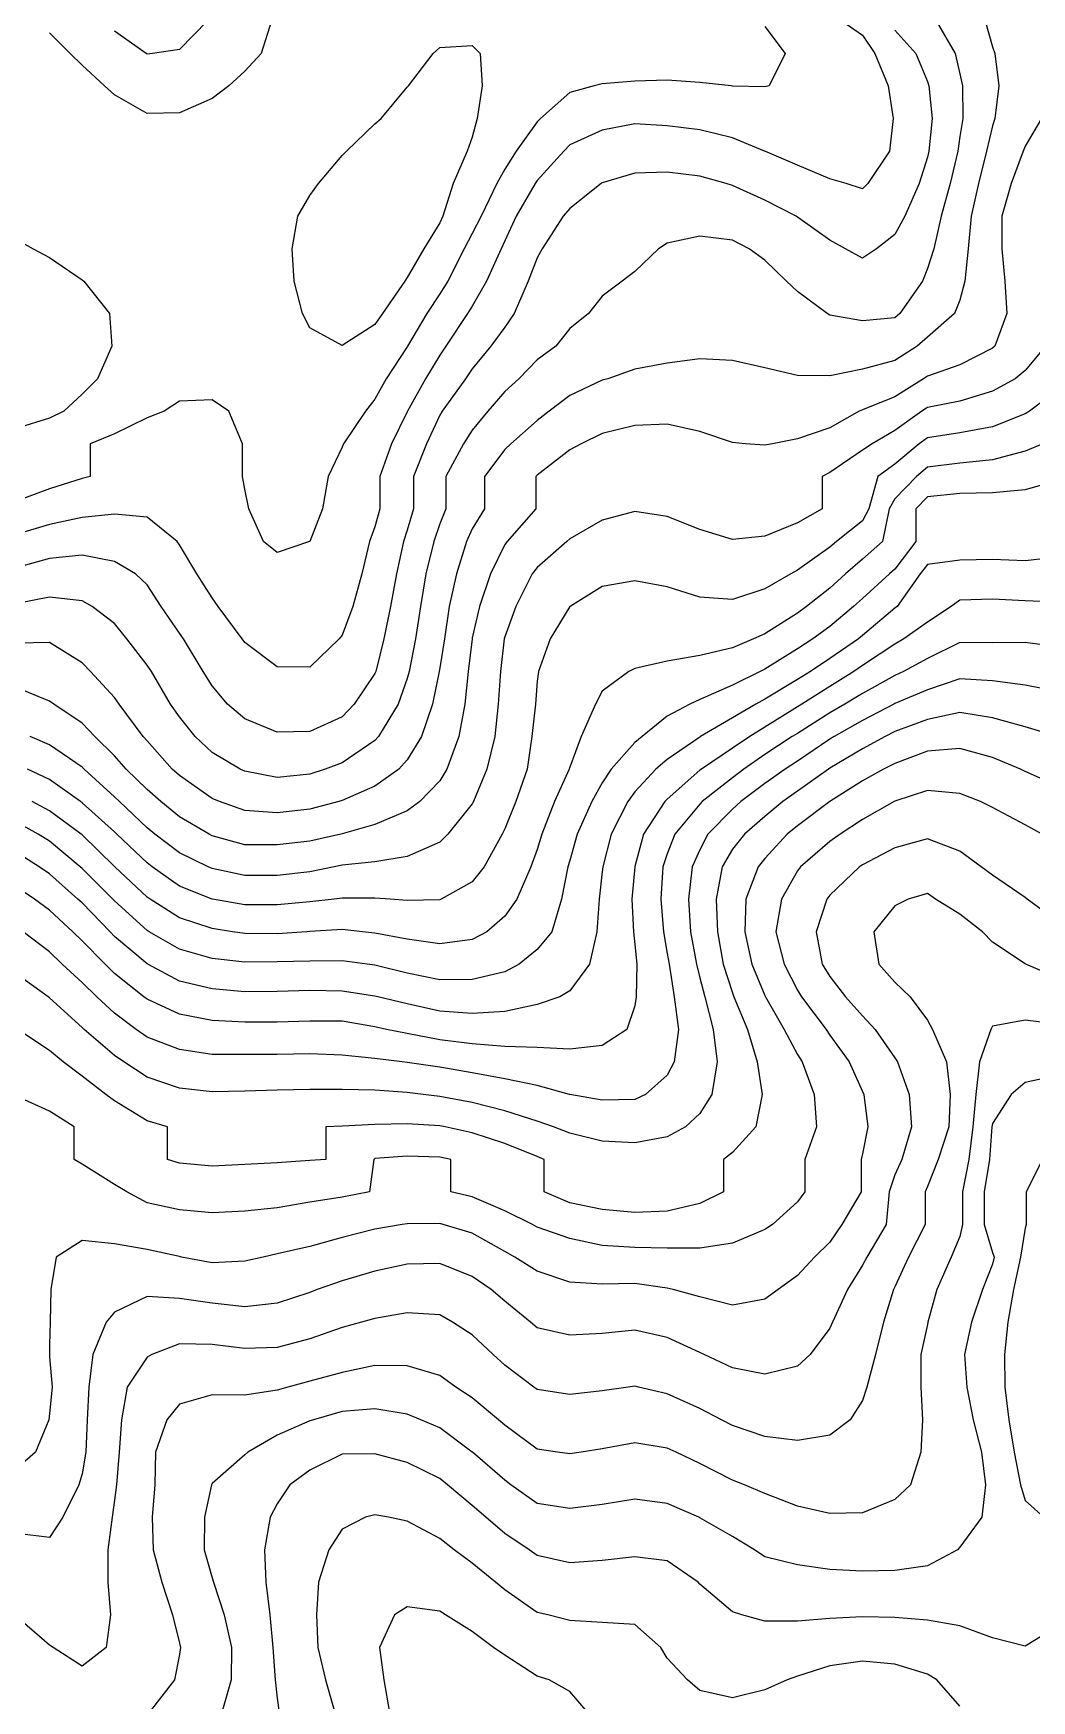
# Model space of a CAD drawing. Header units: inches. Extents: x 450896 to 463247, y 7386701 to 7399440.
# Drawn here: x 453169 to 454068, y 7389588 to 7391089 of the extents above; entities that cross this region are included whole.
import ezdxf

# ---------------------------------------------------------------- set-up
doc = ezdxf.new("R2010")
doc.units = ezdxf.units.IN
doc.header["$MEASUREMENT"] = 0

msp = doc.modelspace()

# ---------------------------------------------------------------- linework, layer by layer
for points, elevation in [([(453897.1, 7391099.8), (453915.7, 7391087), (453927, 7391070.6), (453938.8, 7391041.3), (453943.5, 7391012), (453940, 7390982.7), (453920.6, 7390953.4), (453915.7, 7390948.8), (453901.1, 7390953.4), (453886.4, 7390957.7), (453857.2, 7390970), (453827.9, 7390982.6), (453827.6, 7390982.7), (453798.6, 7390994.7), (453769.3, 7391001.7), (453740, 7391005.5), (453710.7, 7391007.2), (453681.4, 7391001.4), (453652.2, 7390988.2), (453646.9, 7390982.7), (453622.9, 7390956.1), (453621.1, 7390953.4), (453603.8, 7390924.1), (453593.6, 7390901.9), (453590.3, 7390894.8), (453577.1, 7390865.6), (453564.3, 7390843), (453560.1, 7390836.3), (453540.6, 7390807), (453535, 7390798.9), (453522.1, 7390777.7), (453505.9, 7390748.4), (453505.7, 7390748), (453491.4, 7390719.1), (453480.9, 7390689.8), (453480.9, 7390660.5), (453476.4, 7390644.5), (453471.8, 7390631.3), (453464.8, 7390602), (453456.6, 7390572.7), (453447.1, 7390546.9), (453444.4, 7390543.4), (453417.9, 7390518.1), (453388.6, 7390518.2), (453359.3, 7390540.2), (453356.9, 7390543.4), (453335.4, 7390572.7), (453330, 7390580.4), (453316.3, 7390602), (453300.7, 7390628.2), (453298.5, 7390631.3), (453271.4, 7390653.1), (453242.1, 7390655.9), (453212.8, 7390652.9), (453183.6, 7390646.6), (453154.3, 7390637.9)], 700), ([(453982.1, 7391099.8), (453999.4, 7391070.6), (454003.6, 7391052.1), (454005.8, 7391041.3), (454006.2, 7391012), (454003.6, 7390995.8), (454001.7, 7390982.7), (453994.8, 7390953.4), (453986.8, 7390924.1), (453980, 7390894.8), (453974.3, 7390876.9), (453969.9, 7390865.6), (453949.4, 7390836.3), (453945, 7390832.4), (453915.7, 7390829.7), (453886.4, 7390835), (453884.1, 7390836.3), (453857.2, 7390856.1), (453847.4, 7390865.6), (453827.9, 7390884.6), (453813.8, 7390894.8), (453798.6, 7390902.6), (453769.3, 7390906), (453740, 7390899.9), (453732.2, 7390894.8), (453710.7, 7390874.3), (453699.2, 7390865.6), (453681.4, 7390852.1), (453668.9, 7390836.3), (453652.2, 7390822.8), (453639.5, 7390807), (453622.9, 7390794.7), (453606.2, 7390777.7), (453593.6, 7390766.3), (453578.2, 7390748.4), (453564.3, 7390731.5), (453556.5, 7390719.1), (453540.6, 7390689.8), (453540.6, 7390660.5), (453535, 7390647.1), (453529.6, 7390631.3), (453522.5, 7390602), (453517.7, 7390572.7), (453513.2, 7390543.4), (453507.5, 7390514.1), (453505.7, 7390507.7), (453497.6, 7390484.8), (453479.8, 7390455.5), (453476.4, 7390452), (453447.1, 7390431.9), (453431.7, 7390426.2), (453417.9, 7390421.7), (453388.6, 7390418.7), (453359.3, 7390424.3), (453355.1, 7390426.2), (453330, 7390441.2), (453314.6, 7390455.5), (453300.7, 7390473.2), (453292.5, 7390484.8), (453275.3, 7390514.1), (453271.4, 7390519.8), (453253.2, 7390543.4), (453242.1, 7390557.2), (453222, 7390572.7), (453212.8, 7390577.6), (453183.6, 7390581.1), (453154.3, 7390575.3)], 660), ([(454026.2, 7391099.8), (454032.9, 7391076.5), (454035, 7391070.6), (454038.5, 7391041.3), (454035.1, 7391012), (454032.9, 7391005.4), (454027.6, 7390982.7), (454020.4, 7390953.4), (454013.6, 7390924.1), (454010.9, 7390894.8), (454008.1, 7390865.6), (454003.6, 7390848.4), (453998.7, 7390836.3), (453974.3, 7390815), (453965.1, 7390807), (453945, 7390794.1), (453915.7, 7390786.2), (453886.4, 7390780.2), (453857.2, 7390780.7), (453827.9, 7390787.4), (453798.6, 7390794.1), (453769.3, 7390795.5), (453740, 7390791.7), (453710.7, 7390786.3), (453686.4, 7390777.7), (453681.4, 7390776.3), (453652.2, 7390762.7), (453633.5, 7390748.4), (453622.9, 7390740.1), (453599.1, 7390719.1), (453593.6, 7390713.9), (453575.4, 7390689.8), (453575.4, 7390660.5), (453564.3, 7390642.6), (453559, 7390631.3), (453550, 7390602), (453543.4, 7390572.7), (453539.2, 7390543.4), (453535, 7390517.5), (453534.4, 7390514.1), (453528.5, 7390484.8), (453518.5, 7390455.5), (453505.7, 7390434.5), (453498.1, 7390426.2), (453476.4, 7390410.8), (453447.1, 7390397.9), (453444.1, 7390397), (453417.9, 7390390.2), (453388.6, 7390387), (453359.3, 7390389), (453336.6, 7390397), (453330, 7390399.8), (453300.7, 7390420.4), (453294, 7390426.2), (453271.4, 7390451.6), (453268, 7390455.5), (453246.3, 7390484.8), (453242.1, 7390490.8), (453220.5, 7390514.1), (453212.8, 7390521.9), (453183.6, 7390540.1), (453154.3, 7390539.6)], 640), ([(453827.9, 7391094.9), (453846.2, 7391070.6), (453831.6, 7391041.3), (453827.9, 7391040.6), (453798.6, 7391041.1), (453797.4, 7391041.3), (453769.3, 7391044.4), (453740, 7391046.5), (453710.7, 7391045.7), (453681.4, 7391043.2), (453674, 7391041.3), (453652.2, 7391035.5), (453625.8, 7391012), (453622.9, 7391008.9), (453603.8, 7390982.7), (453593.6, 7390966.4), (453586.4, 7390953.4), (453572.4, 7390924.1), (453564.3, 7390908.6), (453556.9, 7390894.8), (453542.2, 7390865.6), (453535, 7390854.2), (453523.5, 7390836.3), (453506.1, 7390807), (453505.7, 7390806.3), (453486.6, 7390777.7), (453476.4, 7390759.3), (453468, 7390748.4), (453448.3, 7390719.1), (453447.1, 7390716.1), (453434.5, 7390689.8), (453429.3, 7390660.5), (453417.9, 7390631.3), (453417.8, 7390631.3), (453388.6, 7390621.4), (453376.3, 7390631.3), (453363.1, 7390660.5), (453359.3, 7390678.3), (453357.2, 7390689.8), (453357.2, 7390719.1), (453345, 7390748.4), (453330, 7390758.7), (453300.7, 7390757.4), (453286.7, 7390748.4), (453271.4, 7390742.5), (453242.1, 7390728), (453220.1, 7390719.1), (453220.1, 7390689.8), (453212.8, 7390687.8), (453183.6, 7390678.5), (453154.3, 7390667.9)], 720), ([(453383.6, 7391099.8), (453374, 7391070.6), (453359.3, 7391054.7), (453345, 7391041.3), (453330, 7391030), (453300.7, 7391017), (453271.4, 7391016.4), (453242.1, 7391033.3), (453233.1, 7391041.3), (453212.8, 7391060.1), (453202.1, 7391070.6), (453183.6, 7391089.2)], 740), ([(453325.7, 7391099.8), (453300.7, 7391074.2), (453276.4, 7391070.6)], 760), ([(453945, 7391091.4), (453963.9, 7391070.6), (453974.3, 7391045.4), (453975.6, 7391041.3), (453978.6, 7391012), (453975.6, 7390982.7), (453974.3, 7390977.3), (453966.8, 7390953.4), (453954, 7390924.1), (453945, 7390907.5), (453928.3, 7390894.8), (453915.7, 7390886.3), (453900.4, 7390894.8), (453886.4, 7390902.6), (453857.2, 7390923.3), (453856, 7390924.1), (453827.9, 7390938.6), (453798.6, 7390951.7), (453793, 7390953.4), (453769.3, 7390960.2), (453740, 7390963.6), (453710.7, 7390962.7), (453681.4, 7390954), (453680.5, 7390953.4), (453652.2, 7390931.1), (453646.1, 7390924.1), (453627.4, 7390894.8), (453622.9, 7390886.5), (453614.7, 7390865.6), (453602, 7390836.3), (453593.6, 7390824.2), (453581, 7390807), (453564.3, 7390786.6), (453558.1, 7390777.7), (453537.1, 7390748.4), (453535, 7390745), (453523, 7390719.1), (453511.4, 7390689.8), (453511.4, 7390660.5), (453505.7, 7390641.5), (453502.5, 7390631.3), (453496.1, 7390602), (453490.7, 7390572.7), (453484.7, 7390543.4), (453477.3, 7390514.1), (453476.4, 7390512.2), (453457.9, 7390484.8), (453447.1, 7390473.4), (453417.9, 7390460.2), (453388.6, 7390459.5), (453359.3, 7390471.4), (453343.8, 7390484.8), (453330, 7390501.3), (453321.8, 7390514.1), (453304.1, 7390543.4), (453300.7, 7390548.6), (453284, 7390572.7), (453271.4, 7390592.1), (453261, 7390602), (453242.1, 7390613.1), (453212.8, 7390619), (453183.6, 7390615.9), (453154.3, 7390607.8)], 680), ([(453276.4, 7391070.6), (453271.4, 7391070), (453270.5, 7391070.6), (453242.1, 7391090.7)], 760), ([(453483.4, 7390836.3), (453476.4, 7390826.6), (453447.1, 7390807.5), (453417.9, 7390823.5), (453411.4, 7390836.3), (453403.8, 7390865.6), (453402.1, 7390894.8), (453407.1, 7390924.1), (453417.9, 7390942.6), (453425.9, 7390953.4), (453447.1, 7390978.8), (453451.1, 7390982.7), (453476.4, 7391007.2), (453482.3, 7391012), (453505.7, 7391040.2), (453506.8, 7391041.3), (453529.1, 7391070.6), (453535, 7391076), (453564.3, 7391077.7), (453571.3, 7391070.6), (453573.3, 7391041.3), (453568.7, 7391012), (453564.3, 7390995.1), (453559.7, 7390982.7), (453547, 7390953.4), (453537.8, 7390924.1), (453535, 7390918.1), (453520.8, 7390894.8), (453505.7, 7390868.8), (453503.6, 7390865.6), (453483.4, 7390836.3)], 740), ([(454077.1, 7391012), (454062.2, 7390987.1), (454060.6, 7390982.7), (454049.7, 7390953.4), (454041.3, 7390924.1), (454041.4, 7390894.8), (454044.1, 7390865.6), (454045.7, 7390836.3), (454035, 7390807), (454032.9, 7390805.1), (454003.6, 7390790.2), (453974.3, 7390780.1), (453970.7, 7390777.7), (453945, 7390761.5), (453915.7, 7390749.8), (453912.7, 7390748.4), (453886.4, 7390733.5), (453857.2, 7390723.5), (453834.6, 7390719.1), (453827.9, 7390717.8), (453810.1, 7390719.1), (453798.6, 7390720.4), (453769.3, 7390730.1), (453740, 7390736.7), (453710.7, 7390735.6), (453681.4, 7390728.5), (453662.4, 7390719.1), (453652.2, 7390713.8), (453622.9, 7390691), (453621.6, 7390689.8), (453621.6, 7390660.5), (453595.6, 7390631.3), (453593.6, 7390628.5), (453580.7, 7390602), (453570.8, 7390572.7), (453564.3, 7390544.3), (453564.1, 7390543.4), (453560.6, 7390514.1), (453557.6, 7390484.8), (453552.3, 7390455.5), (453541.5, 7390426.2), (453535, 7390415.8), (453517.1, 7390397), (453505.7, 7390388.6), (453476.4, 7390376.3), (453447.1, 7390368), (453446, 7390367.7), (453417.9, 7390361.4), (453388.6, 7390358), (453359.3, 7390358.2), (453330, 7390366.3), (453327.3, 7390367.7), (453300.7, 7390383.3), (453283.9, 7390397), (453271.4, 7390407.9), (453252.6, 7390426.2), (453242.1, 7390438.3), (453224.2, 7390455.5), (453212.8, 7390467.5), (453187.3, 7390484.8), (453183.6, 7390487.4), (453154.3, 7390499.5)], 620), ([(453154.3, 7390902.7), (453168.9, 7390894.8), (453183.6, 7390886.8), (453212.8, 7390866.7), (453214.3, 7390865.6), (453237.6, 7390836.3), (453239.6, 7390807), (453226.7, 7390777.7), (453212.8, 7390763.8), (453196.4, 7390748.4), (453183.6, 7390742.2), (453154.3, 7390733.2)], 740), ([(454080.6, 7390807), (454062.2, 7390785.2), (454053.2, 7390777.7), (454032.9, 7390766.4), (454003.6, 7390757.5), (453974.3, 7390751.7), (453969.3, 7390748.4), (453945, 7390731.1), (453924.4, 7390719.1), (453915.7, 7390713.3), (453886.4, 7390693.3), (453879.5, 7390689.8), (453879.5, 7390660.5), (453857.2, 7390648), (453827.9, 7390635.9), (453798.6, 7390633), (453769.3, 7390642.1), (453740, 7390653.7), (453710.7, 7390658.3), (453681.4, 7390650.4), (453652.2, 7390633.5), (453649.5, 7390631.3), (453622.9, 7390607.8), (453618.4, 7390602), (453603.4, 7390572.7), (453593.6, 7390545.4), (453593, 7390543.4), (453589.6, 7390514.1), (453587.5, 7390484.8), (453584.7, 7390455.5), (453577.5, 7390426.2), (453565.4, 7390397), (453564.3, 7390394.9), (453542.4, 7390367.7), (453535, 7390360.6), (453505.7, 7390347.6), (453476.4, 7390342.8), (453447.1, 7390339.9), (453440, 7390338.4), (453417.9, 7390333.8), (453388.6, 7390330.5), (453359.3, 7390330.3), (453330, 7390336.8), (453326.3, 7390338.4), (453300.7, 7390350.8), (453278.5, 7390367.7), (453271.4, 7390373.5), (453246.6, 7390397), (453242.1, 7390401.3), (453214.6, 7390426.2), (453212.8, 7390427.9), (453183.6, 7390448), (453166.2, 7390455.5)], 600), ([(454091.5, 7390767.3), (454066.3, 7390748.4), (454062.2, 7390746), (454032.9, 7390734.4), (454003.6, 7390729), (453974.3, 7390724.5), (453967, 7390719.1), (453945, 7390700.8), (453929.5, 7390689.8), (453921.5, 7390660.5), (453915.7, 7390649.8), (453892.3, 7390631.3), (453886.4, 7390626.2), (453857.2, 7390605.3), (453851.2, 7390602), (453827.9, 7390588.4), (453798.6, 7390579), (453769.3, 7390580.9), (453740, 7390590.2), (453710.7, 7390595.6), (453681.4, 7390590.6), (453652.4, 7390572.7), (453652.2, 7390572.5), (453634.5, 7390543.4), (453623.9, 7390514.1), (453622.9, 7390505.4), (453621.2, 7390484.8), (453618.1, 7390455.5), (453613.8, 7390426.2), (453603.5, 7390397), (453593.6, 7390372.4), (453591.3, 7390367.7), (453575.1, 7390338.4), (453564.3, 7390324.6), (453536.3, 7390309.1), (453535, 7390308.6), (453505.7, 7390307.9), (453490.4, 7390309.1), (453476.4, 7390310.1), (453447.1, 7390310), (453440, 7390309.1), (453417.9, 7390306.6), (453388.6, 7390304), (453359.3, 7390304), (453330.3, 7390309.1), (453330, 7390309.1), (453300.7, 7390320.9), (453275.9, 7390338.4), (453271.4, 7390341.8), (453244.2, 7390367.7), (453242.1, 7390369.7), (453212.8, 7390395.9), (453211.4, 7390397), (453183.6, 7390417), (453163.6, 7390426.2)], 580), ([(454078.2, 7390719.1), (454062.2, 7390712.4), (454032.9, 7390704.7), (454003.6, 7390701.8), (453974.3, 7390698.1), (453964.6, 7390689.8), (453945, 7390669.5), (453939.8, 7390660.5), (453933.8, 7390631.3), (453915.7, 7390615.4), (453900.5, 7390602), (453886.4, 7390589.1), (453865.3, 7390572.7), (453857.2, 7390566.7), (453827.9, 7390548), (453817.6, 7390543.4), (453798.6, 7390535.4), (453769.3, 7390528.6), (453740, 7390523.5), (453710.7, 7390516.9), (453705.4, 7390514.1), (453681.4, 7390496.4), (453675.4, 7390484.8), (453662.5, 7390455.5), (453652.2, 7390428), (453651.7, 7390426.2), (453638.4, 7390397), (453627.1, 7390367.7), (453622.9, 7390353.9), (453617.1, 7390338.4), (453604.4, 7390309.1), (453593.6, 7390293.8), (453577.3, 7390279.8), (453564.3, 7390272.8), (453535, 7390268.8), (453505.7, 7390273), (453476.4, 7390278.5), (453465.5, 7390279.8), (453447.1, 7390281.9), (453417.9, 7390280), (453415.4, 7390279.8), (453388.6, 7390278), (453359.3, 7390278.1), (453348.2, 7390279.8), (453330, 7390282.7), (453300.7, 7390292.3), (453274.2, 7390309.1), (453271.4, 7390311), (453242.4, 7390338.4), (453242.1, 7390338.6), (453212.8, 7390367), (453212, 7390367.7), (453183.6, 7390388.6), (453167.9, 7390397)], 560), ([(454091.5, 7390686), (454062.2, 7390677.8), (454032.9, 7390675), (454003.6, 7390674.3), (453974.3, 7390671.3), (453963.8, 7390660.5), (453963.8, 7390631.3), (453945, 7390606.4), (453940, 7390602), (453915.7, 7390579.9), (453907.8, 7390572.7), (453886.4, 7390554.7), (453871.1, 7390543.4), (453857.2, 7390534.5), (453827.9, 7390516.2), (453823.7, 7390514.1), (453798.6, 7390501.7), (453769.3, 7390488.9), (453760.4, 7390484.8), (453740, 7390473.9), (453717.3, 7390455.5), (453710.7, 7390450.1), (453689.5, 7390426.2), (453681.4, 7390414), (453671.9, 7390397), (453658.9, 7390367.7), (453652.2, 7390343.9), (453650.5, 7390338.4), (453644.8, 7390309.1), (453636, 7390279.8), (453622.9, 7390263.7), (453606.5, 7390250.5), (453593.6, 7390243.7), (453564.3, 7390236.7), (453535, 7390236.6), (453505.7, 7390242.6), (453476.4, 7390249.6), (453469.5, 7390250.5), (453447.1, 7390253.6), (453417.9, 7390253.4), (453388.6, 7390252.6), (453359.3, 7390252.3), (453330, 7390255.7), (453300.7, 7390264), (453273.2, 7390279.8), (453271.4, 7390280.9), (453242.1, 7390307.5), (453240.6, 7390309.1), (453212.8, 7390336.8), (453211.1, 7390338.4), (453183.6, 7390361.4), (453173.4, 7390367.7), (453154.3, 7390378.3)], 540), ([(454091.5, 7390617), (454062.2, 7390613.9), (454032.9, 7390614.9), (454003.6, 7390614.5), (453974.3, 7390610.4), (453967.9, 7390602), (453947.1, 7390572.7), (453945, 7390571.2), (453915.7, 7390546.5), (453912.1, 7390543.4), (453886.4, 7390525.7), (453869, 7390514.1), (453857.2, 7390506.9), (453827.9, 7390489.3), (453819.8, 7390484.8), (453798.6, 7390472.4), (453770, 7390455.5), (453769.3, 7390455.1), (453740, 7390434.9), (453729.8, 7390426.2), (453710.7, 7390405.9), (453704.3, 7390397), (453689.3, 7390367.7), (453681.9, 7390338.4), (453681.4, 7390333.8), (453678.6, 7390309.1), (453676.6, 7390279.8), (453670, 7390250.5), (453652.2, 7390226.6), (453643.2, 7390221.2), (453622.9, 7390214.3), (453593.6, 7390208.1), (453564.3, 7390206.2), (453535, 7390208.3), (453505.7, 7390214.8), (453479.2, 7390221.2), (453476.4, 7390221.9), (453447.1, 7390226.3), (453417.9, 7390226.8), (453388.6, 7390226), (453359.3, 7390225.8), (453330, 7390228.3), (453300.7, 7390235.4), (453272, 7390250.5), (453271.4, 7390250.9), (453242.1, 7390275.6), (453238, 7390279.8), (453212.8, 7390305.7), (453209.1, 7390309.1), (453183.6, 7390332), (453174.3, 7390338.4), (453154.3, 7390350.8)], 520), ([(454091.5, 7390576.5), (454062.2, 7390577.7), (454032.9, 7390579.2), (454003.6, 7390578.4), (453995.7, 7390572.7), (453974.3, 7390558.4), (453953.1, 7390543.4), (453945, 7390538.8), (453915.7, 7390519.4), (453908.1, 7390514.1), (453886.4, 7390500.5), (453861.2, 7390484.8), (453857.2, 7390482.3), (453827.9, 7390464), (453814.4, 7390455.5), (453798.6, 7390445), (453770.7, 7390426.2), (453769.3, 7390425.2), (453740, 7390399.3), (453737.7, 7390397), (453718.4, 7390367.7), (453710.7, 7390338.5), (453710.7, 7390338.4), (453708, 7390309.1), (453709.5, 7390279.8), (453710.7, 7390268.3), (453712.4, 7390250.5), (453711.8, 7390221.2), (453710.7, 7390213), (453703.6, 7390191.9), (453681.4, 7390177.4), (453652.2, 7390174), (453622.9, 7390175.7), (453593.6, 7390176.6), (453564.3, 7390178.9), (453535, 7390182.4), (453505.7, 7390188.2), (453487.1, 7390191.9), (453476.4, 7390194.2), (453447.1, 7390199.4), (453417.9, 7390199.3), (453388.6, 7390198.3), (453359.3, 7390198.4), (453330, 7390199.8), (453300.7, 7390205.7), (453271.4, 7390219), (453268.5, 7390221.2), (453242.1, 7390242.2), (453233.6, 7390250.5), (453212.8, 7390271.7), (453204.6, 7390279.8), (453183.6, 7390299.3), (453169.9, 7390309.1), (453154.3, 7390319.7)], 500), ([(454091.5, 7390536.2), (454062.2, 7390540.3), (454032.9, 7390539.9), (454003.6, 7390540.3), (453974.3, 7390525.8), (453952.8, 7390514.1), (453945, 7390510.6), (453915.7, 7390494.4), (453900, 7390484.8), (453886.4, 7390476.9), (453857.2, 7390458.4), (453852.6, 7390455.5), (453827.9, 7390439.3), (453808.9, 7390426.2), (453798.6, 7390418.3), (453771.4, 7390397), (453769.3, 7390394.8), (453746.8, 7390367.7), (453740, 7390350), (453736.1, 7390338.4), (453734.2, 7390309.1), (453736.5, 7390279.8), (453740, 7390260.1), (453741.6, 7390250.5), (453746.1, 7390221.2), (453750.1, 7390191.9), (453746.3, 7390162.7), (453740, 7390150.7), (453720.2, 7390133.4), (453710.7, 7390128.9), (453681.4, 7390128.1), (453652.2, 7390133.3), (453652, 7390133.4), (453622.9, 7390141.3), (453593.6, 7390147.3), (453564.3, 7390152.8), (453535, 7390157.9), (453505.7, 7390162.1), (453501.2, 7390162.7), (453476.4, 7390165.7), (453447.1, 7390168.8), (453417.9, 7390169.8), (453388.6, 7390169.4), (453359.3, 7390169.3), (453330, 7390169.2), (453300.7, 7390173.7), (453271.4, 7390184.9), (453261.5, 7390191.9), (453242.1, 7390206.4), (453226.1, 7390221.2), (453212.8, 7390234), (453195, 7390250.5), (453183.6, 7390261.7), (453159.8, 7390279.8)], 480), ([(454091.5, 7390496.2), (454062.2, 7390501.9), (454032.9, 7390505.8), (454003.6, 7390507.4), (453974.3, 7390497.5), (453945, 7390485.4), (453944, 7390484.8), (453915.7, 7390470.1), (453890.3, 7390455.5), (453886.4, 7390453.2), (453857.2, 7390433.4), (453846.1, 7390426.2), (453827.9, 7390413.3), (453806.3, 7390397), (453798.6, 7390390.2), (453776.6, 7390367.7), (453769.3, 7390353.6), (453762.5, 7390338.4), (453759, 7390309.1), (453760.9, 7390279.8), (453766.3, 7390250.5), (453769.3, 7390238.2), (453773.7, 7390221.2), (453781.4, 7390191.9), (453784.9, 7390162.7), (453780, 7390133.4), (453769.3, 7390116.1), (453756.5, 7390104.1), (453740, 7390095.3), (453710.7, 7390089.7), (453681.4, 7390091.3), (453652.2, 7390098.5), (453637.6, 7390104.1), (453622.9, 7390109.3), (453593.6, 7390118.7), (453564.3, 7390126.1), (453535, 7390131.6), (453520, 7390133.4), (453505.7, 7390135.1), (453476.4, 7390137.1), (453447.1, 7390137.9), (453417.9, 7390137.8), (453388.6, 7390137.1), (453359.3, 7390136.3), (453330, 7390135.7), (453300.7, 7390138.9), (453271.4, 7390148.8), (453250.4, 7390162.7), (453242.1, 7390168.4), (453214.7, 7390191.9), (453212.8, 7390193.6), (453183.6, 7390220.4), (453182.4, 7390221.2), (453154.3, 7390241.4)], 460), ([(454091.5, 7390455.6), (454062.2, 7390464.4), (454032.9, 7390472.5), (454003.6, 7390477.2), (453974.3, 7390470.9), (453945, 7390460), (453936.1, 7390455.5), (453915.7, 7390444.6), (453886.4, 7390427.1), (453885.2, 7390426.2), (453857.2, 7390406.3), (453843.9, 7390397), (453827.9, 7390383.5), (453809.6, 7390367.7), (453798.6, 7390354.1), (453789.5, 7390338.4), (453783.9, 7390309.1), (453785.1, 7390279.8), (453790.3, 7390250.5), (453798.6, 7390224.9), (453800, 7390221.2), (453812.1, 7390191.9), (453821, 7390162.7), (453825.5, 7390133.4), (453819.7, 7390104.1), (453798.6, 7390081), (453790.5, 7390074.8), (453790.5, 7390045.5), (453769.3, 7390035.2), (453740, 7390028.3), (453710.7, 7390027.1), (453681.4, 7390029.6), (453652.2, 7390035.8), (453629.1, 7390045.5), (453629.1, 7390074.8), (453622.9, 7390077.4), (453593.6, 7390089.3), (453564.3, 7390098.9), (453540, 7390104.1), (453535, 7390105.1), (453505.7, 7390107), (453476.4, 7390106.4), (453447.1, 7390104.9), (453432.4, 7390104.1), (453432.4, 7390074.8), (453417.9, 7390073.9), (453388.6, 7390071.7), (453359.3, 7390070.1), (453330, 7390068.8), (453300.7, 7390071.5), (453289.9, 7390074.8), (453289.9, 7390104.1), (453271.4, 7390109.7), (453242.1, 7390127.6), (453234.2, 7390133.4), (453212.8, 7390149.8), (453195.7, 7390162.7), (453183.6, 7390172.8), (453155.1, 7390191.9)], 440), ([(454091.5, 7390411.1), (454062.2, 7390424.2), (454058.1, 7390426.2), (454032.9, 7390436.8), (454003.6, 7390444.7), (453974.3, 7390442.4), (453945, 7390431.4), (453934.7, 7390426.2), (453915.7, 7390415.6), (453886.4, 7390397), (453886.3, 7390397), (453857.2, 7390375.2), (453848.1, 7390367.7), (453827.9, 7390345.7), (453821.8, 7390338.4), (453810.8, 7390309.1), (453809.8, 7390279.8), (453816.1, 7390250.5), (453827.9, 7390222.3), (453828.4, 7390221.2), (453845.3, 7390191.9), (453857.2, 7390169.3), (453861.4, 7390162.7), (453872.3, 7390133.4), (453874.5, 7390104.1), (453863.9, 7390074.8), (453863.9, 7390045.5), (453857.2, 7390036.5), (453834.6, 7390016.2), (453827.9, 7390011.6), (453798.6, 7389999.3), (453769.3, 7389994.9), (453740, 7389994.9), (453710.7, 7389995.6), (453681.4, 7389997.4), (453652.2, 7390003.5), (453622.9, 7390013.8), (453618.5, 7390016.2), (453593.6, 7390028.5), (453564.3, 7390041.1), (453544.9, 7390045.5), (453544.9, 7390074.8), (453535, 7390076.8), (453505.7, 7390077.8), (453476.4, 7390075.6), (453475.7, 7390074.8), (453471.6, 7390045.5), (453447.1, 7390040.9), (453417.9, 7390036.4), (453388.6, 7390031.3), (453359.3, 7390028.3), (453330, 7390026.8), (453300.7, 7390029.3), (453271.4, 7390035.8), (453253.1, 7390045.5), (453242.1, 7390052.1), (453212.8, 7390070.5), (453205.6, 7390074.8), (453205.6, 7390104.1), (453183.6, 7390118.2), (453154.3, 7390131.6)], 420), ([(454077.8, 7390367.7), (454062.2, 7390376.2), (454032.9, 7390391.8), (454022.2, 7390397), (454003.6, 7390404.4), (453974.3, 7390407), (453945, 7390397.4), (453944.2, 7390397), (453915.7, 7390380.9), (453895.8, 7390367.7), (453886.4, 7390361), (453860, 7390338.4), (453857.2, 7390334.6), (453842.7, 7390309.1), (453837.6, 7390279.8), (453845.3, 7390250.5), (453857.2, 7390227.3), (453860.9, 7390221.2), (453883, 7390191.9), (453886.4, 7390186.8), (453903.9, 7390162.7), (453915.7, 7390136), (453916.9, 7390133.4), (453920.7, 7390104.1), (453915.7, 7390079.8), (453914.6, 7390074.8), (453914.6, 7390045.5), (453897.2, 7390016.2), (453886.4, 7390000.4), (453872.6, 7389986.9), (453857.2, 7389970.3), (453839.8, 7389957.6), (453827.9, 7389948.9), (453798.6, 7389943.5), (453769.3, 7389951.1), (453745.4, 7389957.6), (453740, 7389958.8), (453710.7, 7389963.2), (453681.4, 7389962.4), (453652.2, 7389964.3), (453622.9, 7389974.2), (453602.7, 7389986.9), (453593.6, 7389991.8), (453564.3, 7390008.5), (453538, 7390016.2), (453535, 7390017), (453505.7, 7390016.9), (453501.2, 7390016.2), (453476.4, 7390011.9), (453447.1, 7390004.4), (453417.9, 7389996.5), (453388.6, 7389989.7), (453375.8, 7389986.9), (453359.3, 7389983.2), (453330, 7389981.8), (453302.4, 7389986.9), (453300.7, 7389987.3), (453271.4, 7389993.8), (453242.1, 7389998.9), (453212.8, 7390001.9), (453189.5, 7389986.9), (453184.6, 7389957.6), (453184.1, 7389928.4), (453183.6, 7389907.8), (453183.5, 7389899.1), (453183.6, 7389897.2), (453185.9, 7389869.8), (453183.6, 7389846.2), (453182.9, 7389840.5), (453171, 7389811.2), (453154.3, 7389796.9)], 400), ([(454091.5, 7390289), (454064.1, 7390309.1), (454062.2, 7390310.5), (454032.9, 7390330.6), (454022.6, 7390338.4), (454003.6, 7390352.3), (453974.3, 7390363.6), (453945, 7390355.5), (453915.7, 7390340.1), (453913.2, 7390338.4), (453886.4, 7390312.6), (453883.8, 7390309.1), (453874, 7390279.8), (453879.6, 7390250.5), (453886.4, 7390239.5), (453900.6, 7390221.2), (453915.7, 7390204.1), (453927.2, 7390191.9), (453945, 7390166.2), (453947.3, 7390162.7), (453957.9, 7390133.4), (453960.1, 7390104.1), (453951.1, 7390074.8), (453945, 7390060.9), (453939.8, 7390045.5), (453937.2, 7390016.2), (453919.6, 7389986.9), (453915.7, 7389979.6), (453902.3, 7389957.6), (453888.7, 7389928.4), (453886.4, 7389923), (453868.8, 7389899.1), (453857.2, 7389888.6), (453827.9, 7389881.5), (453798.6, 7389887.2), (453773.1, 7389899.1), (453769.3, 7389900.9), (453740, 7389914.6), (453710.7, 7389921.1), (453681.4, 7389918), (453652.2, 7389916.5), (453622.9, 7389923.1), (453616.8, 7389928.4), (453593.6, 7389947.3), (453581.2, 7389957.6), (453564.3, 7389969.4), (453535, 7389981.1), (453505.7, 7389980.6), (453476.4, 7389974.1), (453447.1, 7389965.5), (453424.6, 7389957.6), (453417.9, 7389955.1), (453388.6, 7389945.5), (453359.3, 7389942.1), (453330, 7389945.3), (453300.7, 7389949.7), (453271.4, 7389951.4), (453242.1, 7389937.3), (453234.6, 7389928.4), (453222.5, 7389899.1), (453219, 7389869.8), (453217.5, 7389840.5), (453216.3, 7389811.2), (453212.8, 7389791.8), (453209.9, 7389781.9), (453195.4, 7389752.6), (453183.6, 7389734.4), (453154.3, 7389738.1)], 380), ([(454091.5, 7390238.2), (454063, 7390250.5), (454062.2, 7390251), (454032.9, 7390270.5), (454024, 7390279.8), (454003.6, 7390295.5), (453981.7, 7390309.1), (453974.3, 7390314.3), (453957, 7390309.1), (453945, 7390303.2), (453925.9, 7390279.8), (453930.4, 7390250.5), (453945, 7390234.4), (453958.6, 7390221.2), (453974.3, 7390200.2), (453978.8, 7390191.9), (453991.5, 7390162.7), (453994.8, 7390133.4), (453993.6, 7390104.1), (453983.9, 7390074.8), (453974.3, 7390050.3), (453972.4, 7390045.5), (453972.4, 7390016.2), (453957.1, 7389986.9), (453945, 7389960.1), (453943.8, 7389957.6), (453934.6, 7389928.4), (453927.5, 7389899.1), (453919.7, 7389869.8), (453915.7, 7389857.9), (453904.7, 7389840.5), (453886.4, 7389826.6), (453857.2, 7389821.9), (453827.9, 7389825.5), (453798.6, 7389835.4), (453788.8, 7389840.5), (453769.3, 7389850.5), (453740, 7389863.8), (453714.1, 7389869.8), (453710.7, 7389870.6), (453704.6, 7389869.8), (453681.4, 7389866.6), (453652.2, 7389863.1), (453622.9, 7389867.7), (453619.9, 7389869.8), (453593.6, 7389889.6), (453583.2, 7389899.1), (453564.3, 7389917), (453546.6, 7389928.4), (453535, 7389934.8), (453505.7, 7389936.8), (453476.4, 7389931.6), (453464.4, 7389928.4), (453447.1, 7389923.6), (453417.9, 7389913.3), (453388.6, 7389905.6), (453359.3, 7389904.5), (453330, 7389908.1), (453300.7, 7389908.9), (453275.8, 7389899.1), (453271.4, 7389896.8), (453253.3, 7389869.8), (453248.3, 7389840.5), (453246.2, 7389811.2), (453243.8, 7389781.9), (453242.1, 7389768.1), (453239.9, 7389752.6), (453235.9, 7389723.4), (453236, 7389694.1), (453238.4, 7389664.8), (453234.5, 7389635.5), (453212.8, 7389618.6), (453186.8, 7389635.5), (453183.6, 7389637.6), (453154.3, 7389662.8)], 360), ([(454091.5, 7390196.5), (454062.2, 7390200.3), (454032.9, 7390194.9), (454031.3, 7390191.9), (454021.1, 7390162.7), (454018, 7390133.4), (454015.2, 7390104.1), (454011.5, 7390074.8), (454005.9, 7390045.5), (454005.9, 7390016.2), (454003.6, 7390005.3), (453995.6, 7389986.9), (453982.7, 7389957.6), (453974.8, 7389928.4), (453974.3, 7389926.2), (453968.3, 7389899.1), (453968.3, 7389869.8), (453970, 7389840.5), (453968.4, 7389811.2), (453959.1, 7389781.9), (453945, 7389768.6), (453915.7, 7389756.5), (453886.4, 7389756), (453857.2, 7389762.7), (453827.9, 7389774), (453809.6, 7389781.9), (453798.6, 7389786.1), (453769.3, 7389801.1), (453747.9, 7389811.2), (453740, 7389815), (453710.7, 7389819.7), (453681.4, 7389814.2), (453662.4, 7389811.2), (453652.2, 7389809.7), (453641.1, 7389811.2), (453622.9, 7389813.9), (453593.6, 7389835.6), (453587.8, 7389840.5), (453564.3, 7389860.3), (453549.5, 7389869.8), (453535, 7389880.4), (453505.7, 7389889), (453476.4, 7389889.4), (453447.1, 7389883), (453417.9, 7389875.2), (453398.2, 7389869.8), (453388.6, 7389867), (453359.3, 7389862.7), (453330, 7389862.8), (453300.7, 7389854.6), (453289.3, 7389840.5), (453279.1, 7389811.2), (453278.3, 7389781.9), (453275.9, 7389752.6), (453277, 7389723.4), (453284.7, 7389694.1), (453294.3, 7389664.8), (453300.7, 7389639.2), (453301.6, 7389635.5), (453300.7, 7389629.2), (453296.2, 7389606.2), (453273.3, 7389576.9)], 340), ([(454091.5, 7390150.5), (454062.2, 7390144.1), (454049.7, 7390133.4), (454032.9, 7390107.3), (454032.4, 7390104.1), (454030.1, 7390074.8), (454025.5, 7390045.5), (454025.5, 7390016.2), (454032.9, 7389990.9), (454034.3, 7389986.9), (454032.9, 7389980.4), (454024, 7389957.6), (454014, 7389928.4), (454007.7, 7389899.1), (454009.9, 7389869.8), (454015.5, 7389840.5), (454023, 7389811.2), (454026.6, 7389781.9), (454023.3, 7389752.6), (454003.6, 7389725.7), (454001.3, 7389723.4), (453974.3, 7389709), (453945, 7389704.8), (453915.7, 7389704), (453886.4, 7389705.6), (453857.2, 7389709.9), (453827.9, 7389717.1), (453818.4, 7389723.4), (453798.6, 7389735.3), (453769.3, 7389752.2), (453768.3, 7389752.6), (453740, 7389764.9), (453710.7, 7389768.9), (453681.4, 7389764.1), (453652.2, 7389760.4), (453622.9, 7389765.1), (453599.1, 7389781.9), (453593.6, 7389786), (453564.4, 7389811.2), (453564.3, 7389811.3), (453535, 7389833.1), (453518.1, 7389840.5), (453505.7, 7389845.5), (453476.4, 7389850.3), (453447.1, 7389847.8), (453421.3, 7389840.5), (453417.9, 7389839.4), (453388.6, 7389826.6), (453362.1, 7389811.2), (453359.3, 7389808.7), (453330, 7389783.1), (453329.3, 7389781.9), (453323.2, 7389752.6), (453322.8, 7389723.4), (453330, 7389698.1), (453331.3, 7389694.1), (453340.7, 7389664.8), (453347.3, 7389635.5), (453347.2, 7389606.2), (453338.7, 7389576.9)], 320), ([(454078.1, 7390074.8), (454063.3, 7390045.5), (454063.3, 7390016.2), (454062.2, 7390013), (454058.2, 7389986.9), (454051.9, 7389957.6), (454046.8, 7389928.4), (454043.6, 7389899.1), (454044.1, 7389869.8), (454047.5, 7389840.5), (454052.5, 7389811.2), (454058, 7389781.9), (454062.2, 7389767.7), (454079.2, 7389752.6)], 300), ([(454091.5, 7389654.2), (454062.2, 7389636.5), (454032.9, 7389644.2), (454003.6, 7389654.8), (453974.3, 7389660.1), (453945, 7389662.5), (453915.7, 7389663), (453886.4, 7389661.5), (453857.2, 7389659), (453827.9, 7389659), (453807.1, 7389664.8), (453798.6, 7389667.6), (453769.3, 7389692.5), (453767.7, 7389694.1), (453740, 7389713.3), (453710.7, 7389717.1), (453681.4, 7389713.7), (453652.2, 7389711.6), (453622.9, 7389718.2), (453615.5, 7389723.4), (453593.6, 7389738), (453576.5, 7389752.6), (453564.3, 7389763.3), (453542.1, 7389781.9), (453535, 7389787.4), (453505.7, 7389802), (453476.4, 7389809.8), (453447.1, 7389809.5), (453417.9, 7389795.1), (453400.1, 7389781.9), (453388.6, 7389764.8), (453382.2, 7389752.6), (453377.2, 7389723.4), (453378.4, 7389694.1), (453381.8, 7389664.8), (453384.7, 7389635.5), (453386.8, 7389606.2), (453388.6, 7389589.8), (453390.4, 7389576.9)], 300), ([(454003.6, 7389582.5), (453982.7, 7389606.2), (453974.3, 7389611.5), (453945, 7389620.4), (453915.7, 7389623.2), (453886.4, 7389618.8), (453857.2, 7389609.6), (453848, 7389606.2), (453827.9, 7389597.2), (453798.6, 7389590.1), (453769.3, 7389596.8), (453758.3, 7389606.2), (453740, 7389625.8), (453734.1, 7389635.5), (453710.7, 7389656), (453681.4, 7389657.9), (453652.2, 7389659.7), (453632.4, 7389664.8), (453622.9, 7389666.9), (453593.6, 7389687.4), (453585.3, 7389694.1), (453564.3, 7389711.3), (453548, 7389723.4), (453535, 7389733.5), (453505.7, 7389749.2), (453488.7, 7389752.6), (453476.4, 7389754.9), (453468.2, 7389752.6), (453447.1, 7389741.9), (453435.2, 7389723.4), (453425.8, 7389694.1), (453424, 7389664.8), (453425.1, 7389635.5), (453432, 7389606.2), (453440.5, 7389576.9)], 280), ([(453668.5, 7389576.9), (453652.2, 7389595.7), (453633.7, 7389606.2), (453622.9, 7389609.6), (453593.6, 7389628.4), (453583.3, 7389635.5), (453564.3, 7389649.7), (453540.2, 7389664.8), (453535, 7389668.2), (453505.7, 7389671.9), (453494.1, 7389664.8), (453480.6, 7389635.5), (453484.6, 7389606.2), (453489.7, 7389576.9)], 260)]:
    msp.add_lwpolyline(points, dxfattribs=dict(elevation=elevation))

doc.saveas('drawing.dxf')
